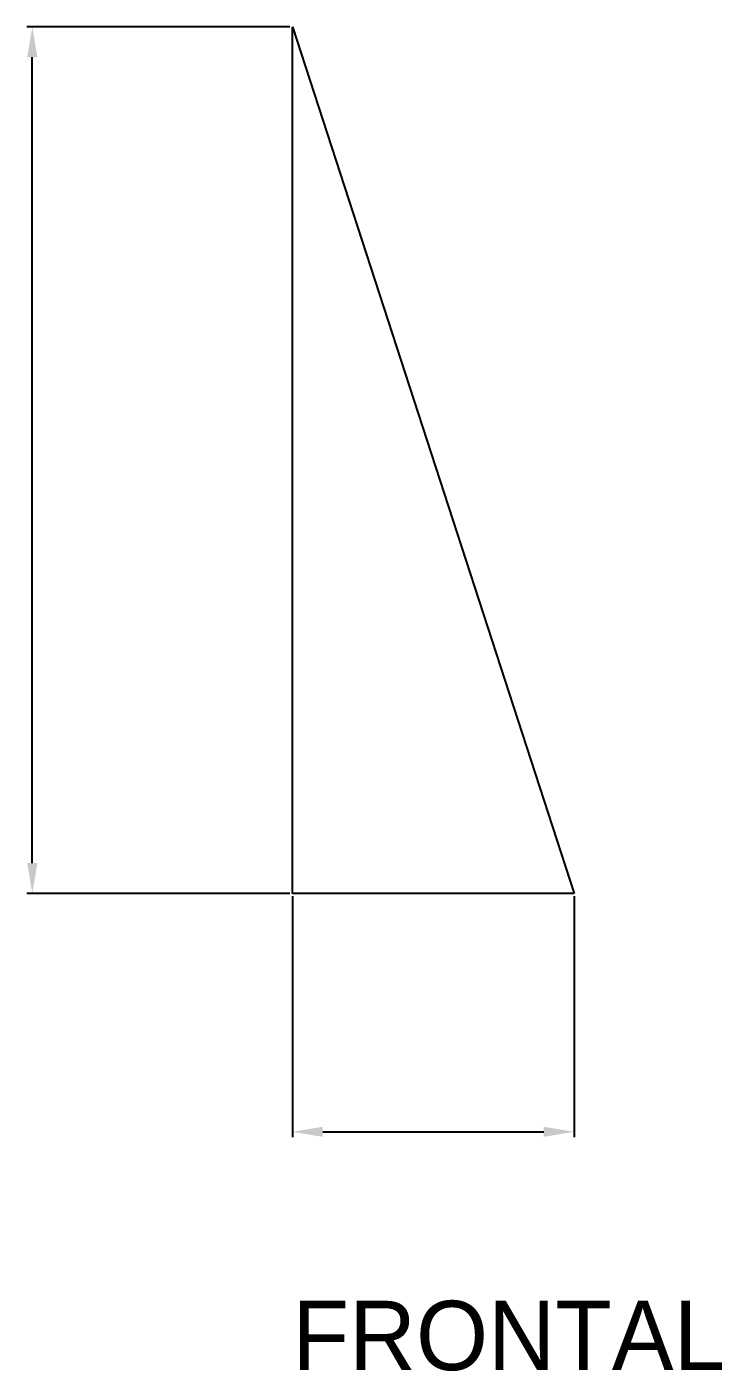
# Model space of a CAD drawing. Header units: millimetres. Extents: x -61 to 13940, y -87340 to 371.
# Drawn here: x 1268.8 to 1429.1, y -5051.5 to -4741.3 of the extents above; entities that cross this region are included whole.
import ezdxf

# ---------------------------------------------------------------- set-up
doc = ezdxf.new("R2010")
doc.units = ezdxf.units.MM
for name, color, linetype in [('R18_COTAS_P', 1, 'Continuous'), ('R18_PIEZAS_P', 3, 'Continuous'), ('R18_TEXTOS', 7, 'Continuous')]:
    doc.layers.add(name, color=color, linetype=linetype)
doc.dimstyles.get("Standard").update_dxf_attribs({"dimtxt": 2.5, "dimasz": 2.5, "dimexe": 1.25, "dimexo": 0.625, "dimtad": 1, "dimcen": 2.5, "dimazin": 3, "dimtfac": 1, "dimtmove": 0, "dimatfit": 3, "dimarcsym": 0})

# ---------------------------------------------------------------- blocks, each defined once
blk = doc.blocks.new('*D35')
at = {"layer": 'Defpoints', "color": 0, "transparency": 16777216}
for p in [(1330, -4941.27), (1395, -4941.27), (1395, -4996.27)]:
    blk.add_point(p, dxfattribs=at)
at = {"layer": 'R18_COTAS_P', "color": 0, "lineweight": -2, "transparency": 16777216}
for p, q in [((1330, -4941.9), (1330, -4997.52)), ((1395, -4941.9), (1395, -4997.52)), ((1337, -4996.27), (1388, -4996.27))]:
    blk.add_line(p, q, dxfattribs=at)
at = {"layer": 'R18_COTAS_P', "color": 0, "transparency": 16777216}
for points in [[(1337, -4995.11), (1337, -4997.44), (1330, -4996.27)], [(1388, -4995.11), (1388, -4997.44), (1395, -4996.27)]]:
    blk.add_solid(points, dxfattribs=at)
blk = doc.blocks.new('*D36')
at = {"layer": 'Defpoints', "color": 0, "transparency": 16777216}
for p in [(1270, -4741.27), (1330, -4741.27), (1330, -4941.27)]:
    blk.add_point(p, dxfattribs=at)
at = {"layer": 'R18_COTAS_P', "color": 0, "lineweight": -2, "transparency": 16777216}
for p, q in [((1329.38, -4741.27), (1268.75, -4741.27)), ((1270, -4934.27), (1270, -4748.27)), ((1329.38, -4941.27), (1268.75, -4941.27))]:
    blk.add_line(p, q, dxfattribs=at)
at = {"layer": 'R18_COTAS_P', "color": 0, "transparency": 16777216}
for points in [[(1268.83, -4748.27), (1271.17, -4748.27), (1270, -4741.27)], [(1268.83, -4934.27), (1271.17, -4934.27), (1270, -4941.27)]]:
    blk.add_solid(points, dxfattribs=at)

msp = doc.modelspace()

# ---------------------------------------------------------------- linework, layer by layer
at = {"layer": 'R18_PIEZAS_P'}
for p, q in [((1330, -4941.273), (1330, -4741.273)), ((1330, -4741.273), (1395, -4941.273)), ((1395, -4941.273), (1330, -4941.273))]:
    msp.add_line(p, q, dxfattribs=at)

# ---------------------------------------------------------------- texts
at = {"layer": 'R18_TEXTOS'}
msp.add_text('FRONTAL', height=16, dxfattribs=at).set_placement((1330, -5051.273))

# ---------------------------------------------------------------- dimensions: what is measured, and where the dimension line sits
at = {"layer": 'R18_COTAS_P'}
dim = msp.add_linear_dim(base=(1270, -4741.273), p1=(1330, -4941.273), p2=(1330, -4741.273), angle=90, dimstyle='Standard', override={"dimtxt": 16, "dimasz": 7, "dimtad": 1, "dimdec": 2}, dxfattribs=at)
dim.commit()
dim.dimension.update_dxf_attribs({"geometry": '*D36', "text_midpoint": (1270, -4841.273)})
dim = msp.add_linear_dim(base=(1395, -4996.273), p1=(1330, -4941.273), p2=(1395, -4941.273), dimstyle='Standard', override={"dimtxt": 16, "dimasz": 7, "dimtad": 1, "dimdec": 2}, dxfattribs=at)
dim.commit()
dim.dimension.update_dxf_attribs({"geometry": '*D35', "text_midpoint": (1362.5, -4996.273)})

doc.saveas('drawing.dxf')
